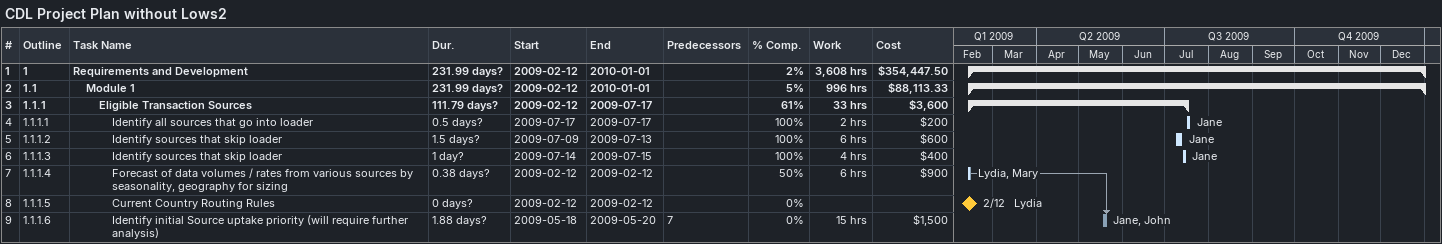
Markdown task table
CDL Project Plan without Lows2

| ID | WBS | Task | Duration | Start | Finish | Predecessors | Resources | % complete | Work (h) | Cost ($) |
|---|---|---|---|---|---|---|---|---|---|---|
| 1 | 1 | **Requirements and Development** | 231.99d? | 2009-02-12 | 2010-01-01 |  |  | 2 | 3608 | 354447.50 |
| 2 | 1.1 | **Module 1** | 231.99d? | 2009-02-12 | 2010-01-01 |  |  | 5 | 996 | 88113.33 |
| 3 | 1.1.1 | **Eligible Transaction Sources** | 111.79d? | 2009-02-12 | 2009-07-17 |  |  | 61 | 33 | 3600 |
| 4 | 1.1.1.1 | Identify all sources that go into loader | 0.5d? | 2009-07-17 | 2009-07-17 |  | Jane | 100 | 2 | 200 |
| 5 | 1.1.1.2 | Identify sources that skip loader | 1.5d? | 2009-07-09 | 2009-07-13 |  | Jane | 100 | 6 | 600 |
| 6 | 1.1.1.3 | Identify sources that skip loader | 1d? | 2009-07-14 | 2009-07-15 |  | Jane | 100 | 4 | 400 |
| 7 | 1.1.1.4 | Forecast of data volumes / rates from various sources by seasonality, geography for sizing | 0.38d? | 2009-02-12 | 2009-02-12 |  | Lydia, Mary | 50 | 6 | 900 |
| 8 | 1.1.1.5 | Current Country Routing Rules | 0d? | 2009-02-12 | 2009-02-12 |  | Lydia | 0 |  |  |
| 9 | 1.1.1.6 | Identify initial Source uptake priority (will require further analysis) | 1.88d? | 2009-05-18 | 2009-05-20 | 7 | Jane, John | 0 | 15 | 1500 |
